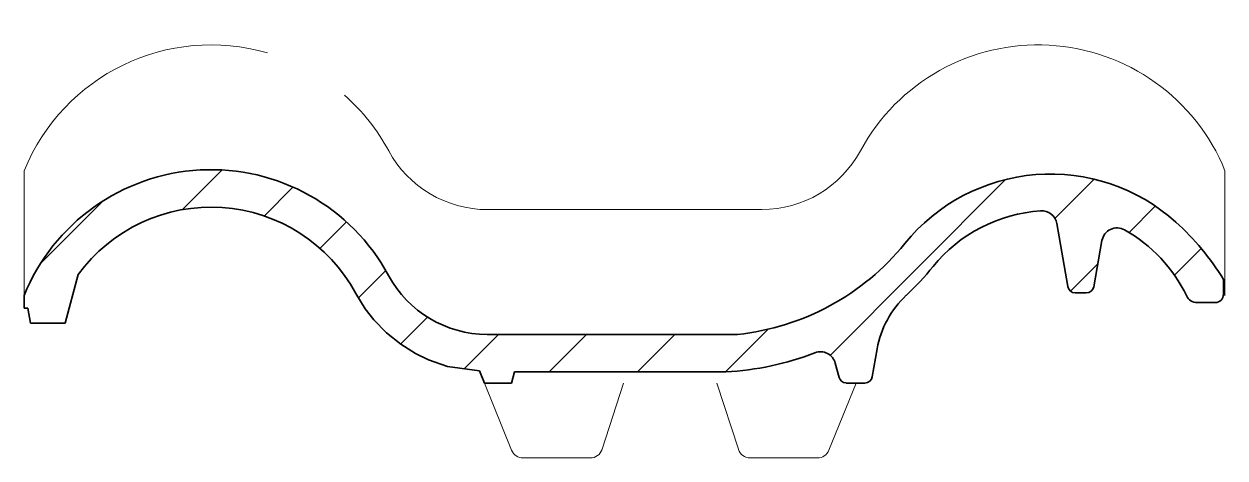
# Model space of a CAD drawing. Header units: metres. Extents: x -135 to 154, y -18 to 86.
import ezdxf

# ---------------------------------------------------------------- set-up
doc = ezdxf.new("R2010")
doc.units = ezdxf.units.M
doc.layers.add('A-DETL-GENF', color=92, linetype='Continuous', lineweight=18)

# ---------------------------------------------------------------- blocks, each defined once
blk = doc.blocks.new('47 dakpan F12U hor - dubbele welpan-1591651-00_0 Basismaterialen')
at = {"layer": 'A-DETL-GENF', "lineweight": 13}
h = blk.add_hatch(dxfattribs=at)
h.set_pattern_fill('FP_114', color=256, style=0, pattern_type=2)
h.set_pattern_definition([(45, (8144.317, 1367.04), (-10.606602, 10.606602), [])])
h.paths.add_polyline_path([(-23.86, -0.02), (-17.36, -0.02), (-16.63, 2.69), (34.25, 2.69), (39.74, 3.19), (45.15, 4.12), (50.46, 5.48), (55.68, 7.27), (56.53, 7.49), (57.42, 7.5), (58.28, 7.3), (59.06, 6.9), (59.73, 6.32), (60.25, 5.61), (60.58, 4.79), (61.67, 0.94), (61.94, 0.57), (62.3, 0.28), (62.71, 0.08), (63.17, 0), (68.11, 0.05), (68.51, 0.2), (68.87, 0.43), (69.16, 0.74), (69.38, 1.11), (69.5, 1.52), (70.68, 8.23), (72.06, 12.98), (74.42, 17.33), (77.65, 21.07), (81.01, 24.43), (84.12, 28), (89.41, 33.3), (95.67, 37.4), (102.64, 40.14), (110.02, 41.39), (110.91, 41.34), (111.77, 41.08), (112.53, 40.61), (113.16, 39.98), (113.63, 39.21), (113.89, 38.35), (116.68, 22.78), (116.89, 22.42), (117.17, 22.11), (117.51, 21.87), (117.9, 21.72), (118.31, 21.66), (121.43, 21.71), (121.82, 21.85), (122.18, 22.08), (122.47, 22.39), (122.69, 22.75), (122.81, 23.16), (124.77, 34.24), (125.02, 35.08), (125.47, 35.83), (126.08, 36.46), (126.82, 36.93), (127.65, 37.21), (128.53, 37.28), (129.39, 37.15), (130.2, 36.81), (136.24, 32.57), (141.29, 27.2), (145.49, 20.39), (145.93, 19.95), (146.45, 19.62), (147.04, 19.42), (147.65, 19.35), (152.46, 19.4), (152.89, 19.55), (153.27, 19.79), (153.58, 20.1), (153.82, 20.48), (153.97, 20.91), (154.02, 21.35), (154.02, 24.88), (148.79, 32.2), (142.55, 38.68), (138.44, 41.95), (134.03, 44.7), (129.31, 46.93), (124.36, 48.61), (119.25, 49.7), (114.05, 50.2), (108.83, 50.08), (103.65, 49.37), (98.6, 48.07), (93.72, 46.19), (89.1, 43.75), (84.78, 40.81), (80.87, 37.4), (75.09, 31.01), (73.81, 29.58), (70.03, 26), (65.99, 22.78), (61.65, 19.92), (57.04, 17.41), (52.27, 15.34), (47.37, 13.7), (42.31, 12.48), (37.09, 11.69), (-23.18, 11.69), (-28.93, 12.31), (-34.46, 14.16), (-39.4, 17.11), (-43.63, 21.06), (-46.92, 25.83), (-50.18, 31.03), (-54, 35.71), (-58.42, 39.91), (-63.32, 43.53), (-68.64, 46.5), (-74.28, 48.79), (-80.17, 50.35), (-86.21, 51.16), (-92.3, 51.21), (-98.35, 50.5), (-104.26, 49.03), (-109.95, 46.84), (-115.31, 43.95), (-120.28, 40.42), (-124.75, 36.29), (-128.69, 31.64), (-131.97, 26.57), (-134.65, 21.04), (-134.65, 17.98), (-133.75, 17.98), (-133.12, 14.39), (-124.75, 14.39), (-121.63, 26.05), (-118.41, 29.9), (-114.8, 33.28), (-110.76, 36.19), (-106.39, 38.58), (-101.75, 40.39), (-96.92, 41.62), (-91.97, 42.22), (-86.99, 42.2), (-82.05, 41.55), (-77.23, 40.29), (-72.61, 38.43), (-68.25, 36.01), (-64.24, 33.06), (-60.63, 29.63), (-57.5, 25.8), (-52.51, 17.83), (-50.47, 15.22), (-47.43, 12.08), (-44, 9.32), (-40.46, 7.11), (-37.32, 5.58), (-32.76, 3.98), (-25.04, 2.93)])
at = {"layer": 'A-DETL-GENF'}
for p, q in [((-134.62, 51.04), (-134.62, 21.11)), ((154.38, 51.04), (154.38, 20.97)), ((28.88, 41.69), (-23.06, 41.69)), ((42.9, 41.69), (28.88, 41.69)), ((-17.31, -16.14), (-23.83, -0.02)), ((9.64, -0.02), (4.46, -15.94)), ((32.11, -0.02), (37.29, -15.94)), ((59.06, -16.14), (65.58, -0.02)), ((1.61, -18.02), (-14.53, -18.02)), ((40.14, -18.02), (56.27, -18.02))]:
    blk.add_line(p, q, dxfattribs=at)
at = {"layer": 'A-DETL-GENF', "lineweight": 35}
for p, q in [((113.89, 38.35), (116.56, 23.18)), ((122.81, 23.16), (124.77, 34.24)), ((-124.75, 14.39), (-121.63, 26.05)), ((154.02, 21.35), (154.02, 24.88)), ((-134.65, 21.04), (-134.65, 17.98)), ((-54.83, 21.55), (-52.51, 17.83)), ((118.31, 21.66), (121, 21.66)), ((-134.65, 17.98), (-133.75, 17.98)), ((-133.75, 17.98), (-133.12, 14.39)), ((-52.51, 17.83), (-50.47, 15.22)), ((147.65, 19.35), (152.02, 19.35)), ((-50.47, 15.22), (-47.43, 12.08)), ((-133.12, 14.39), (-124.75, 14.39)), ((-47.43, 12.08), (-44, 9.32)), ((0.35, 11.69), (-23.18, 11.69)), ((37.09, 11.69), (0.35, 11.69)), ((-44, 9.32), (-40.46, 7.11)), ((-40.46, 7.11), (-37.32, 5.58)), ((69.5, 1.52), (70.68, 8.23)), ((-37.32, 5.58), (-32.76, 3.98)), ((-32.76, 3.98), (-25.04, 2.93)), ((-25.04, 2.93), (-23.86, -0.02)), ((60.58, 4.79), (61.49, 1.36)), ((-17.36, -0.02), (-16.63, 2.69)), ((-16.63, 2.69), (34.25, 2.69)), ((63.17, 0), (67.69, 0)), ((-23.86, -0.02), (-17.36, -0.02))]:
    blk.add_line(p, q, dxfattribs=at)
at = {"layer": 'A-DETL-GENF'}
for centre, radius, start, end in [((-89.62, 32.69), 48.6, 73.8072, 157.8078), ((109.38, 32.69), 48.6, 22.1913, 151.5632), ((-89.62, 32.69), 48.6, 28.4368, 48.6289), ((-23.15, 68.69), 27, 208.4368, 270.1723), ((42.9, 68.69), 27, 270, 331.5632), ((-14.53, -15.02), 3, 202.0021, 270), ((1.61, -15.02), 3, 270, 341.9876), ((40.14, -15.02), 3, 198.0124, 270), ((56.27, -15.02), 3, 270, 337.974)]:
    blk.add_arc(centre, radius, start, end, dxfattribs=at)
at = {"layer": 'A-DETL-GENF', "lineweight": 35}
for centre, radius, start, end in [((-89.65, 2.69), 48.6, 28.4368, 157.8128), ((112.39, 5.07), 45.16, 48.0942, 140.944), ((-89.65, 2.69), 39.6, 28.4408, 143.8491), ((112.39, 5.07), 36.4, 93.7363, 140.9436), ((110.26, 37.71), 3.69, 10.0023, 93.7363), ((101.31, -7.28), 61.75, 31.3892, 48.0997), ((128.4, 33.6), 3.69, 60.7031, 170.0001), ((112.39, 5.07), 36.4, 25.8043, 60.7031), ((30.79, 71.27), 59.92, 276.028, 320.944), ((30.79, 71.28), 68.68, 313.0286, 320.9436), ((-23.18, 38.69), 27, 208.4368, 270), ((118.38, 23.5), 1.84, 190.0023, 267.9149), ((121, 23.5), 1.84, 270, 349.3489), ((93.38, 4.23), 23.05, 133.0286, 170.0001), ((147.65, 22.12), 2.77, 205.8043, 270), ((152.02, 21.35), 2, 270, 0), ((30.79, 71.27), 68.67, 272.883, 291.2464), ((57.02, 3.83), 3.69, 15.0182, 111.2464), ((63.27, 1.84), 1.84, 194.9982, 266.6378), ((67.69, 1.84), 1.84, 270, 350.0001)]:
    blk.add_arc(centre, radius, start, end, dxfattribs=at)

msp = doc.modelspace()

# ---------------------------------------------------------------- block references
msp.add_blockref('47 dakpan F12U hor - dubbele welpan-1591651-00_0 Basismaterialen', (0, 0))

doc.saveas('drawing.dxf')
